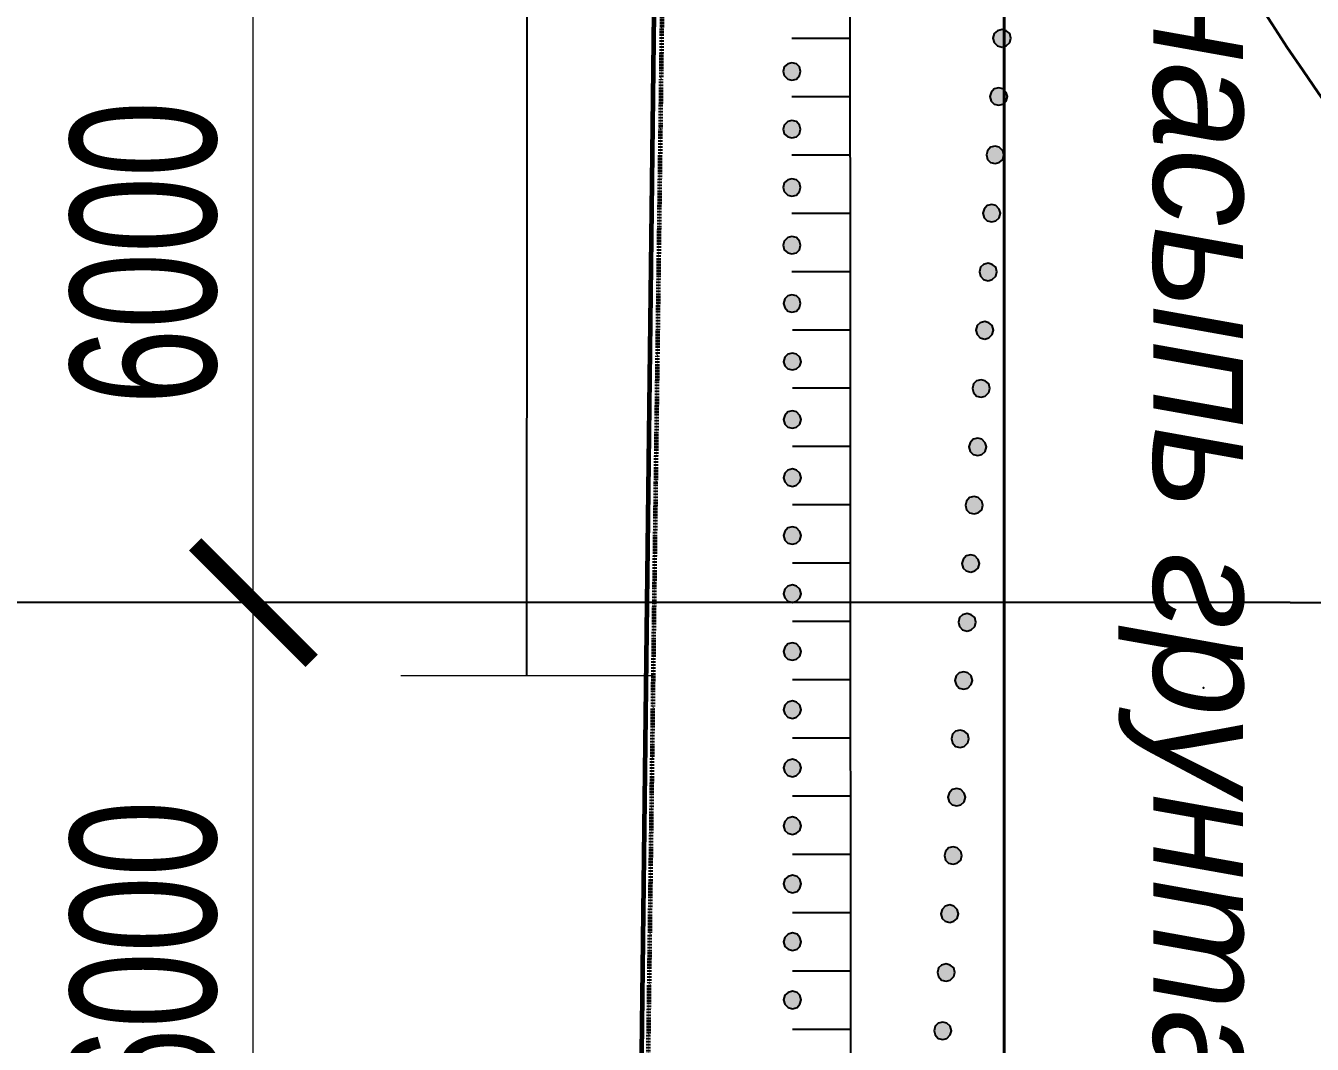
# Model space of a CAD drawing. Header units: millimetres. Extents: x 172667 to 1873135, y -274708 to 168495.
# Drawn here: x 1764320 to 1775356, y 47480 to 56218 of the extents above; entities that cross this region are included whole.
import ezdxf
from ezdxf.enums import TextEntityAlignment as Align

# ---------------------------------------------------------------- set-up
doc = ezdxf.new("R2010")
doc.units = ezdxf.units.MM
doc.linetypes.add('линия_сгиба', pattern=[1.25, 0.5, -0.25, 0, -0.25, 0, -0.25])
doc.linetypes.add('осевая', pattern=[2, 1.25, -0.25, 0.25, -0.25])
for name, color, linetype, lineweight in [('0004-Осевая', 4, 'осевая', 25), ('011 ОП.ЗОНА.КРАН', 1, '02.Опасная зона кран', 40), ('012 ОП.ЗОНА.ЗДАНИЕ', 171, '01.Опасная зона здание', 40), ('017 ОТВОД', 7, '13.Граница отвода', 70)]:
    doc.layers.add(name, color=color, linetype=linetype, lineweight=lineweight)
doc.layers.add('_ТОПО', color=253, linetype='Continuous')
doc.styles.add('1', font='', dxfattribs={"height": 0.000909972})
doc.styles.add('размеры', font='', dxfattribs={"width": 0.7})
doc.styles.get('1').set_extended_font_data('D431', italic=True)
doc.styles.get('размеры').set_extended_font_data('T-FLEX Type A')
doc.linetypes.add('01.Опасная зона здание', pattern='A,1,-2,10,-0.05,[1,линии ППР.shx,S=0.2,R=180,X=0,Y=-1],-0.05,10,-2', length=25.1)
doc.linetypes.add('02.Опасная зона кран', pattern='A,1,-2,10,-0.05,[3,линии ППР.shx,S=0.2,R=180,X=0,Y=-1],-0.05,10,-2', length=25.1)
doc.linetypes.add('13.Граница отвода', pattern='A,20,[14,SHAPES,S=0.01,R=0,X=0,Y=0],-2.5', length=22.5)
doc.dimstyles.new('SPDS 500', dxfattribs={"dimscale": 500, "dimtxt": 2.5, "dimasz": 2, "dimexe": 1.25, "dimexo": 0, "dimtad": 1, "dimdec": 0, "dimtxsty": 'размеры', "dimblk": 'ARCHTICK', "dimcen": 2.5, "dimdle": 2, "dimclrd": 256, "dimclre": 256, "dimclrt": 1, "dimaunit": 1, "dimadec": 0, "dimazin": 2, "dimtfac": 0.75, "dimtdec": 0, "dimtix": 1, "dimtmove": 1, "dimatfit": 3, "dimfxl": 1.25, "dimtolj": 1, "dimlwd": 20, "dimlwe": 20, "dimarcsym": 0})

# ---------------------------------------------------------------- blocks, each defined once
blk = doc.blocks.new('_ArchTick')
at = {"color": 0, "linetype": 'ByBlock', "const_width": 0.15}
blk.add_lwpolyline([(-0.5, -0.5), (0.5, 0.5)], dxfattribs=at)
blk = doc.blocks.new('*D251')
at = {"linetype": 'Continuous', "lineweight": 20, "transparency": 16777216}
for p, q in [((1766272, 44269), (1766272, 52269)), ((1770968, 51269), (1765647, 51269)), ((1771093, 45269), (1765647, 45269))]:
    blk.add_line(p, q, dxfattribs=at)
at = {"layer": 'Defpoints', "color": 0, "transparency": 16777216}
for p in [(1766272, 51269), (1770968, 51269), (1771093, 45269)]:
    blk.add_point(p, dxfattribs=at)
at = {"lineweight": 20, "transparency": 16777216, "xscale": 1000, "yscale": 1000, "zscale": 1000}
for p, rotation in [((1766272, 51269), 90), ((1766272, 45269), 270)]:
    blk.add_blockref('_ArchTick', p, dxfattribs=dict(at, rotation=rotation))
at = {"color": 1, "transparency": 16777216, "insert": (1765335, 48269), "char_height": 1250, "attachment_point": 5, "rotation": 90, "style": 'размеры'}
blk.add_mtext('\\A1;6000', dxfattribs=at)
blk = doc.blocks.new('*D252')
at = {"linetype": 'Continuous', "lineweight": 20, "transparency": 16777216}
for p, q in [((1766272, 50269), (1766272, 58269)), ((1770926, 57269), (1765647, 57269)), ((1770968, 51269), (1765647, 51269))]:
    blk.add_line(p, q, dxfattribs=at)
at = {"layer": 'Defpoints', "color": 0, "transparency": 16777216}
for p in [(1766272, 57269), (1770926, 57269), (1770968, 51269)]:
    blk.add_point(p, dxfattribs=at)
at = {"lineweight": 20, "transparency": 16777216, "xscale": 1000, "yscale": 1000, "zscale": 1000}
for p, rotation in [((1766272, 57269), 90), ((1766272, 51269), 270)]:
    blk.add_blockref('_ArchTick', p, dxfattribs=dict(at, rotation=rotation))
at = {"color": 1, "transparency": 16777216, "insert": (1765335, 54269), "char_height": 1250, "attachment_point": 5, "rotation": 90, "style": 'размеры'}
blk.add_mtext('\\A1;6000', dxfattribs=at)
blk = doc.blocks.new('*D254')
at = {"linetype": 'Continuous', "lineweight": 20, "transparency": 16777216}
for p, q in [((1763105, 14269), (1763105, 64269)), ((1769363, 63269), (1762480, 63269)), ((1769363, 15269), (1762480, 15269))]:
    blk.add_line(p, q, dxfattribs=at)
at = {"layer": 'Defpoints', "color": 0, "transparency": 16777216}
for p in [(1763105, 63269), (1769363, 63269), (1769363, 15269)]:
    blk.add_point(p, dxfattribs=at)
at = {"lineweight": 20, "transparency": 16777216, "xscale": 1000, "yscale": 1000, "zscale": 1000}
for p, rotation in [((1763105, 63269), 90), ((1763105, 15269), 270)]:
    blk.add_blockref('_ArchTick', p, dxfattribs=dict(at, rotation=rotation))
at = {"color": 1, "transparency": 16777216, "insert": (1762167, 39269), "char_height": 1250, "attachment_point": 5, "rotation": 90, "style": 'размеры'}
blk.add_mtext('\\A1;48000', dxfattribs=at)

msp = doc.modelspace()

# ---------------------------------------------------------------- hatches: boundary and pattern name
at = {"layer": '_ТОПО', "linetype": 'ByBlock', "lineweight": -2}
for points in [[(1772696.2, 56035.1), (1772731.2, 56045.1), (1772761.2, 56075.1), (1772771.2, 56110.1), (1772761.2, 56150.1), (1772731.2, 56175.1), (1772696.2, 56185.1), (1772656.2, 56175.1), (1772626.2, 56150.1), (1772616.2, 56110.1), (1772626.2, 56075.1), (1772656.2, 56045.1)], [(1770891.2, 55750.1), (1770931.2, 55760.1), (1770956.2, 55790.1), (1770966.2, 55825.1), (1770956.2, 55865.1), (1770931.2, 55890.1), (1770891.2, 55900.1), (1770856.2, 55890.1), (1770826.2, 55865.1), (1770816.2, 55825.1), (1770826.2, 55790.1), (1770856.2, 55760.1)], [(1772666.2, 55535.1), (1772701.2, 55545.1), (1772731.2, 55570.1), (1772741.2, 55610.1), (1772731.2, 55645.1), (1772701.2, 55675.1), (1772666.2, 55685.1), (1772626.2, 55675.1), (1772601.2, 55645.1), (1772591.2, 55610.1), (1772601.2, 55570.1), (1772626.2, 55545.1)], [(1770891.2, 55255.1), (1770931.2, 55265.1), (1770956.2, 55290.1), (1770966.2, 55330.1), (1770956.2, 55365.1), (1770931.2, 55395.1), (1770891.2, 55405.1), (1770856.2, 55395.1), (1770826.2, 55365.1), (1770816.2, 55330.1), (1770826.2, 55290.1), (1770856.2, 55265.1)], [(1772636.2, 55035.1), (1772671.2, 55045.1), (1772701.2, 55070.1), (1772711.2, 55110.1), (1772701.2, 55145.1), (1772671.2, 55175.1), (1772636.2, 55185.1), (1772596.2, 55175.1), (1772571.2, 55145.1), (1772561.2, 55110.1), (1772571.2, 55070.1), (1772596.2, 55045.1)], [(1770891.2, 54755.1), (1770931.2, 54765.1), (1770956.2, 54795.1), (1770966.2, 54830.1), (1770956.2, 54870.1), (1770931.2, 54895.1), (1770891.2, 54905.1), (1770856.2, 54895.1), (1770826.2, 54870.1), (1770816.2, 54830.1), (1770826.2, 54795.1), (1770856.2, 54765.1)], [(1772606.2, 54535.1), (1772641.2, 54545.1), (1772671.2, 54570.1), (1772681.2, 54610.1), (1772671.2, 54645.1), (1772641.2, 54675.1), (1772606.2, 54685.1), (1772566.2, 54675.1), (1772541.2, 54645.1), (1772531.2, 54610.1), (1772541.2, 54570.1), (1772566.2, 54545.1)], [(1770891.2, 54260.1), (1770931.2, 54270.1), (1770956.2, 54295.1), (1770966.2, 54335.1), (1770956.2, 54370.1), (1770931.2, 54400.1), (1770891.2, 54410.1), (1770856.2, 54400.1), (1770826.2, 54370.1), (1770816.2, 54335.1), (1770826.2, 54295.1), (1770856.2, 54270.1)], [(1772576.2, 54030.1), (1772611.2, 54040.1), (1772641.2, 54070.1), (1772651.2, 54105.1), (1772641.2, 54145.1), (1772611.2, 54170.1), (1772576.2, 54180.1), (1772536.2, 54170.1), (1772511.2, 54145.1), (1772501.2, 54105.1), (1772511.2, 54070.1), (1772536.2, 54040.1)], [(1770891.2, 53760.1), (1770931.2, 53770.1), (1770956.2, 53800.1), (1770966.2, 53835.1), (1770956.2, 53875.1), (1770931.2, 53900.1), (1770891.2, 53910.1), (1770856.2, 53900.1), (1770831.2, 53875.1), (1770821.2, 53835.1), (1770831.2, 53800.1), (1770856.2, 53770.1)], [(1772546.2, 53530.1), (1772581.2, 53540.1), (1772611.2, 53570.1), (1772621.2, 53605.1), (1772611.2, 53645.1), (1772581.2, 53670.1), (1772546.2, 53680.1), (1772506.2, 53670.1), (1772481.2, 53645.1), (1772471.2, 53605.1), (1772481.2, 53570.1), (1772506.2, 53540.1)], [(1770896.2, 53265.1), (1770931.2, 53275.1), (1770961.2, 53300.1), (1770971.2, 53335.1), (1770961.2, 53375.1), (1770931.2, 53400.1), (1770896.2, 53410.1), (1770856.2, 53400.1), (1770831.2, 53375.1), (1770821.2, 53335.1), (1770831.2, 53300.1), (1770856.2, 53275.1)], [(1772516.2, 53030.1), (1772551.2, 53040.1), (1772581.2, 53070.1), (1772591.2, 53105.1), (1772581.2, 53145.1), (1772551.2, 53170.1), (1772516.2, 53180.1), (1772476.2, 53170.1), (1772451.2, 53145.1), (1772441.2, 53105.1), (1772451.2, 53070.1), (1772476.2, 53040.1)], [(1770896.2, 52765.1), (1770931.2, 52775.1), (1770961.2, 52800.1), (1770971.2, 52840.1), (1770961.2, 52875.1), (1770931.2, 52905.1), (1770896.2, 52915.1), (1770856.2, 52905.1), (1770831.2, 52875.1), (1770821.2, 52840.1), (1770831.2, 52800.1), (1770856.2, 52775.1)], [(1772486.2, 52530.1), (1772521.2, 52540.1), (1772551.2, 52565.1), (1772561.2, 52605.1), (1772551.2, 52640.1), (1772521.2, 52670.1), (1772486.2, 52680.1), (1772446.2, 52670.1), (1772421.2, 52640.1), (1772411.2, 52605.1), (1772421.2, 52565.1), (1772446.2, 52540.1)], [(1770896.2, 52265.1), (1770931.2, 52275.1), (1770961.2, 52305.1), (1770971.2, 52340.1), (1770961.2, 52380.1), (1770931.2, 52405.1), (1770896.2, 52415.1), (1770856.2, 52405.1), (1770831.2, 52380.1), (1770821.2, 52340.1), (1770831.2, 52305.1), (1770856.2, 52275.1)], [(1772456.2, 52030.1), (1772491.2, 52040.1), (1772521.2, 52065.1), (1772531.2, 52105.1), (1772521.2, 52140.1), (1772491.2, 52170.1), (1772456.2, 52180.1), (1772416.2, 52170.1), (1772391.2, 52140.1), (1772381.2, 52105.1), (1772391.2, 52065.1), (1772416.2, 52040.1)], [(1770896.2, 51770.1), (1770931.2, 51780.1), (1770961.2, 51805.1), (1770971.2, 51845.1), (1770961.2, 51880.1), (1770931.2, 51910.1), (1770896.2, 51920.1), (1770856.2, 51910.1), (1770831.2, 51880.1), (1770821.2, 51845.1), (1770831.2, 51805.1), (1770856.2, 51780.1)], [(1772426.2, 51530.1), (1772461.2, 51540.1), (1772491.2, 51565.1), (1772501.2, 51605.1), (1772491.2, 51640.1), (1772461.2, 51670.1), (1772426.2, 51680.1), (1772386.2, 51670.1), (1772361.2, 51640.1), (1772351.2, 51605.1), (1772361.2, 51565.1), (1772386.2, 51540.1)], [(1770896.2, 51270.1), (1770931.2, 51280.1), (1770961.2, 51310.1), (1770971.2, 51345.1), (1770961.2, 51385.1), (1770931.2, 51410.1), (1770896.2, 51420.1), (1770856.2, 51410.1), (1770831.2, 51385.1), (1770821.2, 51345.1), (1770831.2, 51310.1), (1770856.2, 51280.1)], [(1772396.2, 51025.1), (1772431.2, 51035.1), (1772461.2, 51065.1), (1772471.2, 51100.1), (1772461.2, 51140.1), (1772431.2, 51165.1), (1772396.2, 51175.1), (1772356.2, 51165.1), (1772331.2, 51140.1), (1772321.2, 51100.1), (1772331.2, 51065.1), (1772356.2, 51035.1)], [(1770896.2, 50775.1), (1770931.2, 50785.1), (1770961.2, 50810.1), (1770971.2, 50850.1), (1770961.2, 50885.1), (1770931.2, 50915.1), (1770896.2, 50925.1), (1770856.2, 50915.1), (1770831.2, 50885.1), (1770821.2, 50850.1), (1770831.2, 50810.1), (1770856.2, 50785.1)], [(1772366.2, 50525.1), (1772401.2, 50535.1), (1772431.2, 50565.1), (1772441.2, 50600.1), (1772431.2, 50640.1), (1772401.2, 50665.1), (1772366.2, 50675.1), (1772326.2, 50665.1), (1772301.2, 50640.1), (1772291.2, 50600.1), (1772301.2, 50565.1), (1772326.2, 50535.1)], [(1770896.2, 50275.1), (1770931.2, 50285.1), (1770961.2, 50315.1), (1770971.2, 50350.1), (1770961.2, 50390.1), (1770931.2, 50415.1), (1770896.2, 50425.1), (1770856.2, 50415.1), (1770831.2, 50390.1), (1770821.2, 50350.1), (1770831.2, 50315.1), (1770856.2, 50285.1)], [(1772336.2, 50025.1), (1772371.2, 50035.1), (1772401.2, 50065.1), (1772411.2, 50100.1), (1772401.2, 50140.1), (1772371.2, 50165.1), (1772336.2, 50175.1), (1772296.2, 50165.1), (1772271.2, 50140.1), (1772261.2, 50100.1), (1772271.2, 50065.1), (1772296.2, 50035.1)], [(1770896.2, 49775.1), (1770931.2, 49785.1), (1770961.2, 49815.1), (1770971.2, 49850.1), (1770961.2, 49890.1), (1770931.2, 49915.1), (1770896.2, 49925.1), (1770856.2, 49915.1), (1770831.2, 49890.1), (1770821.2, 49850.1), (1770831.2, 49815.1), (1770856.2, 49785.1)], [(1772306.2, 49525.1), (1772341.2, 49535.1), (1772371.2, 49560.1), (1772381.2, 49600.1), (1772371.2, 49635.1), (1772341.2, 49665.1), (1772306.2, 49675.1), (1772266.2, 49665.1), (1772241.2, 49635.1), (1772231.2, 49600.1), (1772241.2, 49560.1), (1772266.2, 49535.1)], [(1770896.2, 49280.1), (1770931.2, 49290.1), (1770961.2, 49315.1), (1770971.2, 49355.1), (1770961.2, 49390.1), (1770931.2, 49420.1), (1770896.2, 49430.1), (1770856.2, 49420.1), (1770831.2, 49390.1), (1770821.2, 49355.1), (1770831.2, 49315.1), (1770856.2, 49290.1)], [(1772276.2, 49025.1), (1772311.2, 49035.1), (1772341.2, 49060.1), (1772351.2, 49100.1), (1772341.2, 49135.1), (1772311.2, 49165.1), (1772276.2, 49175.1), (1772236.2, 49165.1), (1772211.2, 49135.1), (1772201.2, 49100.1), (1772211.2, 49060.1), (1772236.2, 49035.1)], [(1770896.2, 48780.1), (1770936.2, 48790.1), (1770961.2, 48820.1), (1770971.2, 48855.1), (1770961.2, 48895.1), (1770936.2, 48920.1), (1770896.2, 48930.1), (1770861.2, 48920.1), (1770831.2, 48895.1), (1770821.2, 48855.1), (1770831.2, 48820.1), (1770861.2, 48790.1)], [(1772246.2, 48525.1), (1772281.2, 48535.1), (1772311.2, 48560.1), (1772321.2, 48600.1), (1772311.2, 48635.1), (1772281.2, 48665.1), (1772246.2, 48675.1), (1772206.2, 48665.1), (1772181.2, 48635.1), (1772171.2, 48600.1), (1772181.2, 48560.1), (1772206.2, 48535.1)], [(1770896.2, 48285.1), (1770936.2, 48295.1), (1770961.2, 48320.1), (1770971.2, 48360.1), (1770961.2, 48395.1), (1770936.2, 48425.1), (1770896.2, 48435.1), (1770861.2, 48425.1), (1770831.2, 48395.1), (1770821.2, 48360.1), (1770831.2, 48320.1), (1770861.2, 48295.1)], [(1772216.2, 48020.1), (1772251.2, 48030.1), (1772281.2, 48060.1), (1772291.2, 48095.1), (1772281.2, 48135.1), (1772251.2, 48160.1), (1772216.2, 48170.1), (1772176.2, 48160.1), (1772151.2, 48135.1), (1772141.2, 48095.1), (1772151.2, 48060.1), (1772176.2, 48030.1)], [(1770896.2, 47785.1), (1770936.2, 47795.1), (1770961.2, 47825.1), (1770971.2, 47860.1), (1770961.2, 47900.1), (1770936.2, 47925.1), (1770896.2, 47935.1), (1770861.2, 47925.1), (1770831.2, 47900.1), (1770821.2, 47860.1), (1770831.2, 47825.1), (1770861.2, 47795.1)], [(1772186.2, 47520.1), (1772221.2, 47530.1), (1772251.2, 47560.1), (1772261.2, 47595.1), (1772251.2, 47635.1), (1772221.2, 47660.1), (1772186.2, 47670.1), (1772146.2, 47660.1), (1772121.2, 47635.1), (1772111.2, 47595.1), (1772121.2, 47560.1), (1772146.2, 47530.1)]]:
    msp.add_hatch(color=8, dxfattribs=at).paths.add_polyline_path(points)

# ---------------------------------------------------------------- linework, layer by layer
at = {"layer": '0004-Осевая', "linetype": 'осевая'}
msp.add_line((1775165.2, 51268.6, 107296.5), (1761344, 51268.6, 107296.5), dxfattribs=at)
at = {"layer": '0004-Осевая', "elevation": 107296.5}
msp.add_lwpolyline([(1775165.2, 51268.6), (1808719.1, 51268.6)], dxfattribs=at)
at = {"layer": '011 ОП.ЗОНА.КРАН'}
msp.add_arc((1792894.8, 67843.5, 108875), 21323, 178.49232, 344.51579, dxfattribs=at)
at = {"layer": '012 ОП.ЗОНА.ЗДАНИЕ', "elevation": 107296.5}
msp.add_lwpolyline([(1772712, 63268.6), (1772712, 15274.6)], dxfattribs=at)
at = {"layer": '017 ОТВОД', "color": 1, "linetype": '13.Граница отвода', "lineweight": 60, "elevation": -103056.2}
msp.add_lwpolyline([(1769145.1, 8582.2), (1770045.1, 84542.2), (1850035.1, 83412.2), (1849135.1, 7452.2)], close=True, dxfattribs=at)
at = {"layer": '017 ОТВОД', "color": 6, "linetype": 'линия_сгиба', "lineweight": 60, "ltscale": 5, "elevation": 3738.5}
msp.add_lwpolyline([(1769149.6, 9024.3), (1815482.4, 8078.8), (1815473.1, 83886.3), (1770145.1, 84117.2)], close=True, dxfattribs=at)
at = {"layer": '_ТОПО', "color": 8, "linetype": 'ByBlock', "lineweight": -2}
for p, q in [((1770891.2, 56110.1, 106553), (1771391.2, 56110.1, 106554.7)), ((1770891.2, 55610.1, 106553.2), (1771391.2, 55610.1, 106554.8)), ((1770891.2, 55110.1, 106553.4), (1771391.2, 55110.1, 106554.9)), ((1770891.2, 54610.1, 106553.6), (1771391.2, 54610.1, 106555.1)), ((1770891.2, 54110.1, 106553.7), (1771391.2, 54110.1, 106555.2)), ((1770896.2, 53610.1, 106553.9), (1771396.2, 53610.1, 106555.4)), ((1770896.2, 53110.1, 106554.1), (1771396.2, 53110.1, 106555.5)), ((1770896.2, 52610.1, 106554.3), (1771396.2, 52610.1, 106555.6)), ((1770896.2, 52110.1, 106554.4), (1771396.2, 52110.1, 106555.8)), ((1770896.2, 51610.1, 106554.6), (1771396.2, 51610.1, 106555.9)), ((1770896.2, 51110.1, 106554.8), (1771396.2, 51110.1, 106556)), ((1770896.2, 50610.1, 106554.9), (1771396.2, 50610.1, 106556.2)), ((1770896.2, 50110.1, 106555.1), (1771396.2, 50110.1, 106556.3)), ((1770896.2, 49610.1, 106555.3), (1771396.2, 49610.1, 106556.5)), ((1770896.2, 49110.1, 106555.5), (1771396.2, 49110.1, 106556.6)), ((1770896.2, 48610.1, 106555.6), (1771396.2, 48610.1, 106556.7)), ((1770896.2, 48110.1, 106555.8), (1771396.2, 48110.1, 106550.4)), ((1770896.2, 47610.1, 106556), (1771396.2, 47610.1, 106550.3))]:
    msp.add_line(p, q, dxfattribs=at)
at = {"layer": '_ТОПО', "color": 8, "linetype": 'ByBlock', "lineweight": -2, "flags": 128}
for points, elevation in [([(1768618.9, 50639.8), (1768628.2, 63917.8), (1766896.2, 63919)], 103056.2), ([(1768772, 15350.2), (1770967.3, 15048.5), (1771310.6, 15246.2), (1771414.6, 15620.7), (1771388.6, 62985.5), (1771206.6, 63453.7), (1770842.4, 63630.5), (1768628, 63583.8)], 105424.8)]:
    msp.add_lwpolyline(points, dxfattribs=dict(at, elevation=elevation))
for points, elevation in [([(1772696.2, 56035.1), (1772731.2, 56045.1), (1772761.2, 56075.1), (1772771.2, 56110.1), (1772761.2, 56150.1), (1772731.2, 56175.1), (1772696.2, 56185.1), (1772656.2, 56175.1), (1772626.2, 56150.1), (1772616.2, 56110.1), (1772626.2, 56075.1), (1772656.2, 56045.1), (1772696.2, 56035.1)], 106465.3), ([(1772696.2, 56035.1), (1772731.2, 56045.1), (1772761.2, 56075.1), (1772771.2, 56110.1), (1772761.2, 56150.1), (1772731.2, 56175.1), (1772696.2, 56185.1), (1772656.2, 56175.1), (1772626.2, 56150.1), (1772616.2, 56110.1), (1772626.2, 56075.1), (1772656.2, 56045.1), (1772696.2, 56035.1)], 106465.3), ([(1770891.2, 55750.1), (1770931.2, 55760.1), (1770956.2, 55790.1), (1770966.2, 55825.1), (1770956.2, 55865.1), (1770931.2, 55890.1), (1770891.2, 55900.1), (1770856.2, 55890.1), (1770826.2, 55865.1), (1770816.2, 55825.1), (1770826.2, 55790.1), (1770856.2, 55760.1), (1770891.2, 55750.1)], 105424.8), ([(1770891.2, 55750.1), (1770931.2, 55760.1), (1770956.2, 55790.1), (1770966.2, 55825.1), (1770956.2, 55865.1), (1770931.2, 55890.1), (1770891.2, 55900.1), (1770856.2, 55890.1), (1770826.2, 55865.1), (1770816.2, 55825.1), (1770826.2, 55790.1), (1770856.2, 55760.1), (1770891.2, 55750.1)], 105424.8), ([(1772666.2, 55535.1), (1772701.2, 55545.1), (1772731.2, 55570.1), (1772741.2, 55610.1), (1772731.2, 55645.1), (1772701.2, 55675.1), (1772666.2, 55685.1), (1772626.2, 55675.1), (1772601.2, 55645.1), (1772591.2, 55610.1), (1772601.2, 55570.1), (1772626.2, 55545.1), (1772666.2, 55535.1)], 106465.3), ([(1772666.2, 55535.1), (1772701.2, 55545.1), (1772731.2, 55570.1), (1772741.2, 55610.1), (1772731.2, 55645.1), (1772701.2, 55675.1), (1772666.2, 55685.1), (1772626.2, 55675.1), (1772601.2, 55645.1), (1772591.2, 55610.1), (1772601.2, 55570.1), (1772626.2, 55545.1), (1772666.2, 55535.1)], 106465.3), ([(1770891.2, 55255.1), (1770931.2, 55265.1), (1770956.2, 55290.1), (1770966.2, 55330.1), (1770956.2, 55365.1), (1770931.2, 55395.1), (1770891.2, 55405.1), (1770856.2, 55395.1), (1770826.2, 55365.1), (1770816.2, 55330.1), (1770826.2, 55290.1), (1770856.2, 55265.1), (1770891.2, 55255.1)], 105424.8), ([(1770891.2, 55255.1), (1770931.2, 55265.1), (1770956.2, 55290.1), (1770966.2, 55330.1), (1770956.2, 55365.1), (1770931.2, 55395.1), (1770891.2, 55405.1), (1770856.2, 55395.1), (1770826.2, 55365.1), (1770816.2, 55330.1), (1770826.2, 55290.1), (1770856.2, 55265.1), (1770891.2, 55255.1)], 105424.8), ([(1772636.2, 55035.1), (1772671.2, 55045.1), (1772701.2, 55070.1), (1772711.2, 55110.1), (1772701.2, 55145.1), (1772671.2, 55175.1), (1772636.2, 55185.1), (1772596.2, 55175.1), (1772571.2, 55145.1), (1772561.2, 55110.1), (1772571.2, 55070.1), (1772596.2, 55045.1), (1772636.2, 55035.1)], 106465.3), ([(1772636.2, 55035.1), (1772671.2, 55045.1), (1772701.2, 55070.1), (1772711.2, 55110.1), (1772701.2, 55145.1), (1772671.2, 55175.1), (1772636.2, 55185.1), (1772596.2, 55175.1), (1772571.2, 55145.1), (1772561.2, 55110.1), (1772571.2, 55070.1), (1772596.2, 55045.1), (1772636.2, 55035.1)], 106465.3), ([(1770891.2, 54755.1), (1770931.2, 54765.1), (1770956.2, 54795.1), (1770966.2, 54830.1), (1770956.2, 54870.1), (1770931.2, 54895.1), (1770891.2, 54905.1), (1770856.2, 54895.1), (1770826.2, 54870.1), (1770816.2, 54830.1), (1770826.2, 54795.1), (1770856.2, 54765.1), (1770891.2, 54755.1)], 105424.8), ([(1770891.2, 54755.1), (1770931.2, 54765.1), (1770956.2, 54795.1), (1770966.2, 54830.1), (1770956.2, 54870.1), (1770931.2, 54895.1), (1770891.2, 54905.1), (1770856.2, 54895.1), (1770826.2, 54870.1), (1770816.2, 54830.1), (1770826.2, 54795.1), (1770856.2, 54765.1), (1770891.2, 54755.1)], 105424.8), ([(1772606.2, 54535.1), (1772641.2, 54545.1), (1772671.2, 54570.1), (1772681.2, 54610.1), (1772671.2, 54645.1), (1772641.2, 54675.1), (1772606.2, 54685.1), (1772566.2, 54675.1), (1772541.2, 54645.1), (1772531.2, 54610.1), (1772541.2, 54570.1), (1772566.2, 54545.1), (1772606.2, 54535.1)], 106465.3), ([(1772606.2, 54535.1), (1772641.2, 54545.1), (1772671.2, 54570.1), (1772681.2, 54610.1), (1772671.2, 54645.1), (1772641.2, 54675.1), (1772606.2, 54685.1), (1772566.2, 54675.1), (1772541.2, 54645.1), (1772531.2, 54610.1), (1772541.2, 54570.1), (1772566.2, 54545.1), (1772606.2, 54535.1)], 106465.3), ([(1770891.2, 54260.1), (1770931.2, 54270.1), (1770956.2, 54295.1), (1770966.2, 54335.1), (1770956.2, 54370.1), (1770931.2, 54400.1), (1770891.2, 54410.1), (1770856.2, 54400.1), (1770826.2, 54370.1), (1770816.2, 54335.1), (1770826.2, 54295.1), (1770856.2, 54270.1), (1770891.2, 54260.1)], 105424.8), ([(1770891.2, 54260.1), (1770931.2, 54270.1), (1770956.2, 54295.1), (1770966.2, 54335.1), (1770956.2, 54370.1), (1770931.2, 54400.1), (1770891.2, 54410.1), (1770856.2, 54400.1), (1770826.2, 54370.1), (1770816.2, 54335.1), (1770826.2, 54295.1), (1770856.2, 54270.1), (1770891.2, 54260.1)], 105424.8), ([(1772576.2, 54030.1), (1772611.2, 54040.1), (1772641.2, 54070.1), (1772651.2, 54105.1), (1772641.2, 54145.1), (1772611.2, 54170.1), (1772576.2, 54180.1), (1772536.2, 54170.1), (1772511.2, 54145.1), (1772501.2, 54105.1), (1772511.2, 54070.1), (1772536.2, 54040.1), (1772576.2, 54030.1)], 106465.3), ([(1772576.2, 54030.1), (1772611.2, 54040.1), (1772641.2, 54070.1), (1772651.2, 54105.1), (1772641.2, 54145.1), (1772611.2, 54170.1), (1772576.2, 54180.1), (1772536.2, 54170.1), (1772511.2, 54145.1), (1772501.2, 54105.1), (1772511.2, 54070.1), (1772536.2, 54040.1), (1772576.2, 54030.1)], 106465.3), ([(1770891.2, 53760.1), (1770931.2, 53770.1), (1770956.2, 53800.1), (1770966.2, 53835.1), (1770956.2, 53875.1), (1770931.2, 53900.1), (1770891.2, 53910.1), (1770856.2, 53900.1), (1770831.2, 53875.1), (1770821.2, 53835.1), (1770831.2, 53800.1), (1770856.2, 53770.1), (1770891.2, 53760.1)], 105424.8), ([(1770891.2, 53760.1), (1770931.2, 53770.1), (1770956.2, 53800.1), (1770966.2, 53835.1), (1770956.2, 53875.1), (1770931.2, 53900.1), (1770891.2, 53910.1), (1770856.2, 53900.1), (1770831.2, 53875.1), (1770821.2, 53835.1), (1770831.2, 53800.1), (1770856.2, 53770.1), (1770891.2, 53760.1)], 105424.8), ([(1772546.2, 53530.1), (1772581.2, 53540.1), (1772611.2, 53570.1), (1772621.2, 53605.1), (1772611.2, 53645.1), (1772581.2, 53670.1), (1772546.2, 53680.1), (1772506.2, 53670.1), (1772481.2, 53645.1), (1772471.2, 53605.1), (1772481.2, 53570.1), (1772506.2, 53540.1), (1772546.2, 53530.1)], 106465.3), ([(1772546.2, 53530.1), (1772581.2, 53540.1), (1772611.2, 53570.1), (1772621.2, 53605.1), (1772611.2, 53645.1), (1772581.2, 53670.1), (1772546.2, 53680.1), (1772506.2, 53670.1), (1772481.2, 53645.1), (1772471.2, 53605.1), (1772481.2, 53570.1), (1772506.2, 53540.1), (1772546.2, 53530.1)], 106465.3), ([(1770896.2, 53265.1), (1770931.2, 53275.1), (1770961.2, 53300.1), (1770971.2, 53335.1), (1770961.2, 53375.1), (1770931.2, 53400.1), (1770896.2, 53410.1), (1770856.2, 53400.1), (1770831.2, 53375.1), (1770821.2, 53335.1), (1770831.2, 53300.1), (1770856.2, 53275.1), (1770896.2, 53265.1)], 105424.8), ([(1770896.2, 53265.1), (1770931.2, 53275.1), (1770961.2, 53300.1), (1770971.2, 53335.1), (1770961.2, 53375.1), (1770931.2, 53400.1), (1770896.2, 53410.1), (1770856.2, 53400.1), (1770831.2, 53375.1), (1770821.2, 53335.1), (1770831.2, 53300.1), (1770856.2, 53275.1), (1770896.2, 53265.1)], 105424.8), ([(1772516.2, 53030.1), (1772551.2, 53040.1), (1772581.2, 53070.1), (1772591.2, 53105.1), (1772581.2, 53145.1), (1772551.2, 53170.1), (1772516.2, 53180.1), (1772476.2, 53170.1), (1772451.2, 53145.1), (1772441.2, 53105.1), (1772451.2, 53070.1), (1772476.2, 53040.1), (1772516.2, 53030.1)], 106465.3), ([(1772516.2, 53030.1), (1772551.2, 53040.1), (1772581.2, 53070.1), (1772591.2, 53105.1), (1772581.2, 53145.1), (1772551.2, 53170.1), (1772516.2, 53180.1), (1772476.2, 53170.1), (1772451.2, 53145.1), (1772441.2, 53105.1), (1772451.2, 53070.1), (1772476.2, 53040.1), (1772516.2, 53030.1)], 106465.3), ([(1770896.2, 52765.1), (1770931.2, 52775.1), (1770961.2, 52800.1), (1770971.2, 52840.1), (1770961.2, 52875.1), (1770931.2, 52905.1), (1770896.2, 52915.1), (1770856.2, 52905.1), (1770831.2, 52875.1), (1770821.2, 52840.1), (1770831.2, 52800.1), (1770856.2, 52775.1), (1770896.2, 52765.1)], 105424.8), ([(1770896.2, 52765.1), (1770931.2, 52775.1), (1770961.2, 52800.1), (1770971.2, 52840.1), (1770961.2, 52875.1), (1770931.2, 52905.1), (1770896.2, 52915.1), (1770856.2, 52905.1), (1770831.2, 52875.1), (1770821.2, 52840.1), (1770831.2, 52800.1), (1770856.2, 52775.1), (1770896.2, 52765.1)], 105424.8), ([(1772486.2, 52530.1), (1772521.2, 52540.1), (1772551.2, 52565.1), (1772561.2, 52605.1), (1772551.2, 52640.1), (1772521.2, 52670.1), (1772486.2, 52680.1), (1772446.2, 52670.1), (1772421.2, 52640.1), (1772411.2, 52605.1), (1772421.2, 52565.1), (1772446.2, 52540.1), (1772486.2, 52530.1)], 106465.3), ([(1772486.2, 52530.1), (1772521.2, 52540.1), (1772551.2, 52565.1), (1772561.2, 52605.1), (1772551.2, 52640.1), (1772521.2, 52670.1), (1772486.2, 52680.1), (1772446.2, 52670.1), (1772421.2, 52640.1), (1772411.2, 52605.1), (1772421.2, 52565.1), (1772446.2, 52540.1), (1772486.2, 52530.1)], 106465.3), ([(1770896.2, 52265.1), (1770931.2, 52275.1), (1770961.2, 52305.1), (1770971.2, 52340.1), (1770961.2, 52380.1), (1770931.2, 52405.1), (1770896.2, 52415.1), (1770856.2, 52405.1), (1770831.2, 52380.1), (1770821.2, 52340.1), (1770831.2, 52305.1), (1770856.2, 52275.1), (1770896.2, 52265.1)], 105424.8), ([(1770896.2, 52265.1), (1770931.2, 52275.1), (1770961.2, 52305.1), (1770971.2, 52340.1), (1770961.2, 52380.1), (1770931.2, 52405.1), (1770896.2, 52415.1), (1770856.2, 52405.1), (1770831.2, 52380.1), (1770821.2, 52340.1), (1770831.2, 52305.1), (1770856.2, 52275.1), (1770896.2, 52265.1)], 105424.8), ([(1772456.2, 52030.1), (1772491.2, 52040.1), (1772521.2, 52065.1), (1772531.2, 52105.1), (1772521.2, 52140.1), (1772491.2, 52170.1), (1772456.2, 52180.1), (1772416.2, 52170.1), (1772391.2, 52140.1), (1772381.2, 52105.1), (1772391.2, 52065.1), (1772416.2, 52040.1), (1772456.2, 52030.1)], 106465.3), ([(1772456.2, 52030.1), (1772491.2, 52040.1), (1772521.2, 52065.1), (1772531.2, 52105.1), (1772521.2, 52140.1), (1772491.2, 52170.1), (1772456.2, 52180.1), (1772416.2, 52170.1), (1772391.2, 52140.1), (1772381.2, 52105.1), (1772391.2, 52065.1), (1772416.2, 52040.1), (1772456.2, 52030.1)], 106465.3), ([(1770896.2, 51770.1), (1770931.2, 51780.1), (1770961.2, 51805.1), (1770971.2, 51845.1), (1770961.2, 51880.1), (1770931.2, 51910.1), (1770896.2, 51920.1), (1770856.2, 51910.1), (1770831.2, 51880.1), (1770821.2, 51845.1), (1770831.2, 51805.1), (1770856.2, 51780.1), (1770896.2, 51770.1)], 105424.8), ([(1770896.2, 51770.1), (1770931.2, 51780.1), (1770961.2, 51805.1), (1770971.2, 51845.1), (1770961.2, 51880.1), (1770931.2, 51910.1), (1770896.2, 51920.1), (1770856.2, 51910.1), (1770831.2, 51880.1), (1770821.2, 51845.1), (1770831.2, 51805.1), (1770856.2, 51780.1), (1770896.2, 51770.1)], 105424.8), ([(1772426.2, 51530.1), (1772461.2, 51540.1), (1772491.2, 51565.1), (1772501.2, 51605.1), (1772491.2, 51640.1), (1772461.2, 51670.1), (1772426.2, 51680.1), (1772386.2, 51670.1), (1772361.2, 51640.1), (1772351.2, 51605.1), (1772361.2, 51565.1), (1772386.2, 51540.1), (1772426.2, 51530.1)], 106465.3), ([(1772426.2, 51530.1), (1772461.2, 51540.1), (1772491.2, 51565.1), (1772501.2, 51605.1), (1772491.2, 51640.1), (1772461.2, 51670.1), (1772426.2, 51680.1), (1772386.2, 51670.1), (1772361.2, 51640.1), (1772351.2, 51605.1), (1772361.2, 51565.1), (1772386.2, 51540.1), (1772426.2, 51530.1)], 106465.3), ([(1770896.2, 51270.1), (1770931.2, 51280.1), (1770961.2, 51310.1), (1770971.2, 51345.1), (1770961.2, 51385.1), (1770931.2, 51410.1), (1770896.2, 51420.1), (1770856.2, 51410.1), (1770831.2, 51385.1), (1770821.2, 51345.1), (1770831.2, 51310.1), (1770856.2, 51280.1), (1770896.2, 51270.1)], 105424.8), ([(1770896.2, 51270.1), (1770931.2, 51280.1), (1770961.2, 51310.1), (1770971.2, 51345.1), (1770961.2, 51385.1), (1770931.2, 51410.1), (1770896.2, 51420.1), (1770856.2, 51410.1), (1770831.2, 51385.1), (1770821.2, 51345.1), (1770831.2, 51310.1), (1770856.2, 51280.1), (1770896.2, 51270.1)], 105424.8), ([(1772396.2, 51025.1), (1772431.2, 51035.1), (1772461.2, 51065.1), (1772471.2, 51100.1), (1772461.2, 51140.1), (1772431.2, 51165.1), (1772396.2, 51175.1), (1772356.2, 51165.1), (1772331.2, 51140.1), (1772321.2, 51100.1), (1772331.2, 51065.1), (1772356.2, 51035.1), (1772396.2, 51025.1)], 106465.3), ([(1772396.2, 51025.1), (1772431.2, 51035.1), (1772461.2, 51065.1), (1772471.2, 51100.1), (1772461.2, 51140.1), (1772431.2, 51165.1), (1772396.2, 51175.1), (1772356.2, 51165.1), (1772331.2, 51140.1), (1772321.2, 51100.1), (1772331.2, 51065.1), (1772356.2, 51035.1), (1772396.2, 51025.1)], 106465.3), ([(1770896.2, 50775.1), (1770931.2, 50785.1), (1770961.2, 50810.1), (1770971.2, 50850.1), (1770961.2, 50885.1), (1770931.2, 50915.1), (1770896.2, 50925.1), (1770856.2, 50915.1), (1770831.2, 50885.1), (1770821.2, 50850.1), (1770831.2, 50810.1), (1770856.2, 50785.1), (1770896.2, 50775.1)], 105424.8), ([(1770896.2, 50775.1), (1770931.2, 50785.1), (1770961.2, 50810.1), (1770971.2, 50850.1), (1770961.2, 50885.1), (1770931.2, 50915.1), (1770896.2, 50925.1), (1770856.2, 50915.1), (1770831.2, 50885.1), (1770821.2, 50850.1), (1770831.2, 50810.1), (1770856.2, 50785.1), (1770896.2, 50775.1)], 105424.8), ([(1772366.2, 50525.1), (1772401.2, 50535.1), (1772431.2, 50565.1), (1772441.2, 50600.1), (1772431.2, 50640.1), (1772401.2, 50665.1), (1772366.2, 50675.1), (1772326.2, 50665.1), (1772301.2, 50640.1), (1772291.2, 50600.1), (1772301.2, 50565.1), (1772326.2, 50535.1), (1772366.2, 50525.1)], 106465.3), ([(1772366.2, 50525.1), (1772401.2, 50535.1), (1772431.2, 50565.1), (1772441.2, 50600.1), (1772431.2, 50640.1), (1772401.2, 50665.1), (1772366.2, 50675.1), (1772326.2, 50665.1), (1772301.2, 50640.1), (1772291.2, 50600.1), (1772301.2, 50565.1), (1772326.2, 50535.1), (1772366.2, 50525.1)], 106465.3), ([(1770896.2, 50275.1), (1770931.2, 50285.1), (1770961.2, 50315.1), (1770971.2, 50350.1), (1770961.2, 50390.1), (1770931.2, 50415.1), (1770896.2, 50425.1), (1770856.2, 50415.1), (1770831.2, 50390.1), (1770821.2, 50350.1), (1770831.2, 50315.1), (1770856.2, 50285.1), (1770896.2, 50275.1)], 105424.8), ([(1770896.2, 50275.1), (1770931.2, 50285.1), (1770961.2, 50315.1), (1770971.2, 50350.1), (1770961.2, 50390.1), (1770931.2, 50415.1), (1770896.2, 50425.1), (1770856.2, 50415.1), (1770831.2, 50390.1), (1770821.2, 50350.1), (1770831.2, 50315.1), (1770856.2, 50285.1), (1770896.2, 50275.1)], 105424.8), ([(1772336.2, 50025.1), (1772371.2, 50035.1), (1772401.2, 50065.1), (1772411.2, 50100.1), (1772401.2, 50140.1), (1772371.2, 50165.1), (1772336.2, 50175.1), (1772296.2, 50165.1), (1772271.2, 50140.1), (1772261.2, 50100.1), (1772271.2, 50065.1), (1772296.2, 50035.1), (1772336.2, 50025.1)], 106465.3), ([(1772336.2, 50025.1), (1772371.2, 50035.1), (1772401.2, 50065.1), (1772411.2, 50100.1), (1772401.2, 50140.1), (1772371.2, 50165.1), (1772336.2, 50175.1), (1772296.2, 50165.1), (1772271.2, 50140.1), (1772261.2, 50100.1), (1772271.2, 50065.1), (1772296.2, 50035.1), (1772336.2, 50025.1)], 106465.3), ([(1770896.2, 49775.1), (1770931.2, 49785.1), (1770961.2, 49815.1), (1770971.2, 49850.1), (1770961.2, 49890.1), (1770931.2, 49915.1), (1770896.2, 49925.1), (1770856.2, 49915.1), (1770831.2, 49890.1), (1770821.2, 49850.1), (1770831.2, 49815.1), (1770856.2, 49785.1), (1770896.2, 49775.1)], 105424.8), ([(1770896.2, 49775.1), (1770931.2, 49785.1), (1770961.2, 49815.1), (1770971.2, 49850.1), (1770961.2, 49890.1), (1770931.2, 49915.1), (1770896.2, 49925.1), (1770856.2, 49915.1), (1770831.2, 49890.1), (1770821.2, 49850.1), (1770831.2, 49815.1), (1770856.2, 49785.1), (1770896.2, 49775.1)], 105424.8), ([(1772306.2, 49525.1), (1772341.2, 49535.1), (1772371.2, 49560.1), (1772381.2, 49600.1), (1772371.2, 49635.1), (1772341.2, 49665.1), (1772306.2, 49675.1), (1772266.2, 49665.1), (1772241.2, 49635.1), (1772231.2, 49600.1), (1772241.2, 49560.1), (1772266.2, 49535.1), (1772306.2, 49525.1)], 106465.3), ([(1772306.2, 49525.1), (1772341.2, 49535.1), (1772371.2, 49560.1), (1772381.2, 49600.1), (1772371.2, 49635.1), (1772341.2, 49665.1), (1772306.2, 49675.1), (1772266.2, 49665.1), (1772241.2, 49635.1), (1772231.2, 49600.1), (1772241.2, 49560.1), (1772266.2, 49535.1), (1772306.2, 49525.1)], 106465.3), ([(1770896.2, 49280.1), (1770931.2, 49290.1), (1770961.2, 49315.1), (1770971.2, 49355.1), (1770961.2, 49390.1), (1770931.2, 49420.1), (1770896.2, 49430.1), (1770856.2, 49420.1), (1770831.2, 49390.1), (1770821.2, 49355.1), (1770831.2, 49315.1), (1770856.2, 49290.1), (1770896.2, 49280.1)], 105424.8), ([(1770896.2, 49280.1), (1770931.2, 49290.1), (1770961.2, 49315.1), (1770971.2, 49355.1), (1770961.2, 49390.1), (1770931.2, 49420.1), (1770896.2, 49430.1), (1770856.2, 49420.1), (1770831.2, 49390.1), (1770821.2, 49355.1), (1770831.2, 49315.1), (1770856.2, 49290.1), (1770896.2, 49280.1)], 105424.8), ([(1772276.2, 49025.1), (1772311.2, 49035.1), (1772341.2, 49060.1), (1772351.2, 49100.1), (1772341.2, 49135.1), (1772311.2, 49165.1), (1772276.2, 49175.1), (1772236.2, 49165.1), (1772211.2, 49135.1), (1772201.2, 49100.1), (1772211.2, 49060.1), (1772236.2, 49035.1), (1772276.2, 49025.1)], 106465.3), ([(1772276.2, 49025.1), (1772311.2, 49035.1), (1772341.2, 49060.1), (1772351.2, 49100.1), (1772341.2, 49135.1), (1772311.2, 49165.1), (1772276.2, 49175.1), (1772236.2, 49165.1), (1772211.2, 49135.1), (1772201.2, 49100.1), (1772211.2, 49060.1), (1772236.2, 49035.1), (1772276.2, 49025.1)], 106465.3), ([(1770896.2, 48780.1), (1770936.2, 48790.1), (1770961.2, 48820.1), (1770971.2, 48855.1), (1770961.2, 48895.1), (1770936.2, 48920.1), (1770896.2, 48930.1), (1770861.2, 48920.1), (1770831.2, 48895.1), (1770821.2, 48855.1), (1770831.2, 48820.1), (1770861.2, 48790.1), (1770896.2, 48780.1)], 105424.8), ([(1770896.2, 48780.1), (1770936.2, 48790.1), (1770961.2, 48820.1), (1770971.2, 48855.1), (1770961.2, 48895.1), (1770936.2, 48920.1), (1770896.2, 48930.1), (1770861.2, 48920.1), (1770831.2, 48895.1), (1770821.2, 48855.1), (1770831.2, 48820.1), (1770861.2, 48790.1), (1770896.2, 48780.1)], 105424.8), ([(1772246.2, 48525.1), (1772281.2, 48535.1), (1772311.2, 48560.1), (1772321.2, 48600.1), (1772311.2, 48635.1), (1772281.2, 48665.1), (1772246.2, 48675.1), (1772206.2, 48665.1), (1772181.2, 48635.1), (1772171.2, 48600.1), (1772181.2, 48560.1), (1772206.2, 48535.1), (1772246.2, 48525.1)], 106465.3), ([(1772246.2, 48525.1), (1772281.2, 48535.1), (1772311.2, 48560.1), (1772321.2, 48600.1), (1772311.2, 48635.1), (1772281.2, 48665.1), (1772246.2, 48675.1), (1772206.2, 48665.1), (1772181.2, 48635.1), (1772171.2, 48600.1), (1772181.2, 48560.1), (1772206.2, 48535.1), (1772246.2, 48525.1)], 106465.3), ([(1770896.2, 48285.1), (1770936.2, 48295.1), (1770961.2, 48320.1), (1770971.2, 48360.1), (1770961.2, 48395.1), (1770936.2, 48425.1), (1770896.2, 48435.1), (1770861.2, 48425.1), (1770831.2, 48395.1), (1770821.2, 48360.1), (1770831.2, 48320.1), (1770861.2, 48295.1), (1770896.2, 48285.1)], 105424.8), ([(1770896.2, 48285.1), (1770936.2, 48295.1), (1770961.2, 48320.1), (1770971.2, 48360.1), (1770961.2, 48395.1), (1770936.2, 48425.1), (1770896.2, 48435.1), (1770861.2, 48425.1), (1770831.2, 48395.1), (1770821.2, 48360.1), (1770831.2, 48320.1), (1770861.2, 48295.1), (1770896.2, 48285.1)], 105424.8), ([(1772216.2, 48020.1), (1772251.2, 48030.1), (1772281.2, 48060.1), (1772291.2, 48095.1), (1772281.2, 48135.1), (1772251.2, 48160.1), (1772216.2, 48170.1), (1772176.2, 48160.1), (1772151.2, 48135.1), (1772141.2, 48095.1), (1772151.2, 48060.1), (1772176.2, 48030.1), (1772216.2, 48020.1)], 106465.3), ([(1772216.2, 48020.1), (1772251.2, 48030.1), (1772281.2, 48060.1), (1772291.2, 48095.1), (1772281.2, 48135.1), (1772251.2, 48160.1), (1772216.2, 48170.1), (1772176.2, 48160.1), (1772151.2, 48135.1), (1772141.2, 48095.1), (1772151.2, 48060.1), (1772176.2, 48030.1), (1772216.2, 48020.1)], 106465.3), ([(1770896.2, 47785.1), (1770936.2, 47795.1), (1770961.2, 47825.1), (1770971.2, 47860.1), (1770961.2, 47900.1), (1770936.2, 47925.1), (1770896.2, 47935.1), (1770861.2, 47925.1), (1770831.2, 47900.1), (1770821.2, 47860.1), (1770831.2, 47825.1), (1770861.2, 47795.1), (1770896.2, 47785.1)], 105424.8), ([(1770896.2, 47785.1), (1770936.2, 47795.1), (1770961.2, 47825.1), (1770971.2, 47860.1), (1770961.2, 47900.1), (1770936.2, 47925.1), (1770896.2, 47935.1), (1770861.2, 47925.1), (1770831.2, 47900.1), (1770821.2, 47860.1), (1770831.2, 47825.1), (1770861.2, 47795.1), (1770896.2, 47785.1)], 105424.8), ([(1772186.2, 47520.1), (1772221.2, 47530.1), (1772251.2, 47560.1), (1772261.2, 47595.1), (1772251.2, 47635.1), (1772221.2, 47660.1), (1772186.2, 47670.1), (1772146.2, 47660.1), (1772121.2, 47635.1), (1772111.2, 47595.1), (1772121.2, 47560.1), (1772146.2, 47530.1), (1772186.2, 47520.1)], 106465.3), ([(1772186.2, 47520.1), (1772221.2, 47530.1), (1772251.2, 47560.1), (1772261.2, 47595.1), (1772251.2, 47635.1), (1772221.2, 47660.1), (1772186.2, 47670.1), (1772146.2, 47660.1), (1772121.2, 47635.1), (1772111.2, 47595.1), (1772121.2, 47560.1), (1772146.2, 47530.1), (1772186.2, 47520.1)], 106465.3)]:
    msp.add_lwpolyline(points, close=True, dxfattribs=dict(at, elevation=elevation))
at = {"layer": '_ТОПО', "color": 8, "linetype": 'ByBlock', "lineweight": 5, "elevation": 103056.2, "flags": 128}
msp.add_lwpolyline([(1769700.6, 50639.8), (1767537.2, 50639.8)], dxfattribs=at)
at = {"layer": '_ТОПО', "color": 8, "linetype": 'ByBlock', "lineweight": -2}
msp.add_point((1774424, 50536.9, 106564.5), dxfattribs=at)

# ---------------------------------------------------------------- texts
at = {"layer": '_ТОПО', "color": 8, "linetype": 'ByBlock', "lineweight": -2, "style": '1'}
msp.add_text('насыпь грунта+1.2', height=1000, rotation=270, dxfattribs=at).set_placement((1774494, 50516.9, 107964.5), align=Align.MIDDLE_CENTER)

# ---------------------------------------------------------------- dimensions: what is measured, and where the dimension line sits
for base, p1, p2, picture, middle in [((1763104.9, 63268.6, 107296.5), (1769362.5, 15268.6, 107296.5), (1769362.5, 63268.6, 107296.5), '*D254', (1762167.4, 39268.6, 107296.5)), ((1766272.4, 57268.6, 107296.5), (1770968.4, 51268.6, 107296.5), (1770926.4, 57268.6, 107296.5), '*D252', (1765334.9, 54268.6, 107296.5)), ((1766272.4, 51268.6, 107296.5), (1771093.3, 45268.6, 107296.5), (1770968.4, 51268.6, 107296.5), '*D251', (1765334.9, 48268.6, 107296.5))]:
    dim = msp.add_linear_dim(base=base, p1=p1, p2=p2, angle=90, dimstyle='SPDS 500')
    dim.commit()
    dim.dimension.update_dxf_attribs({"geometry": picture, "text_midpoint": middle})

doc.saveas('drawing.dxf')
